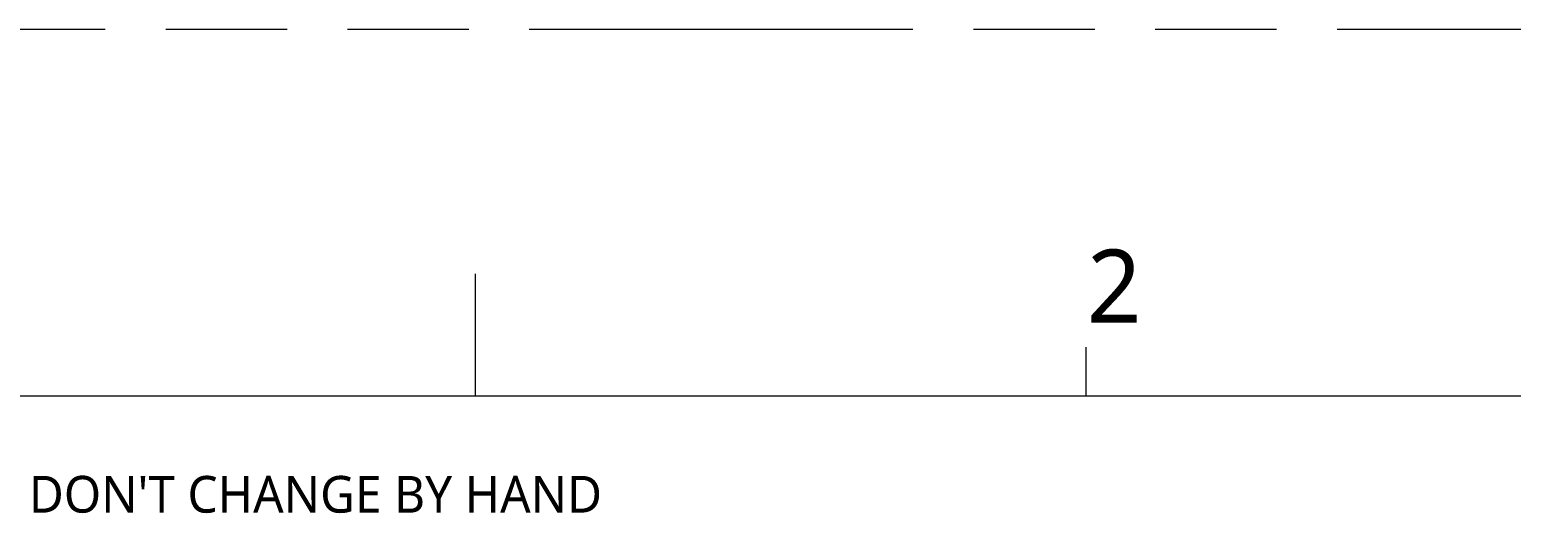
# Model space of a CAD drawing. Extents: x 0 to 248, y 0 to 175.
# Drawn here: x 26.16 to 62.85, y 163.41 to 175.4 of the extents above; entities that cross this region are included whole.
import ezdxf

# ---------------------------------------------------------------- set-up
doc = ezdxf.new("R2010")
doc.units = 0
doc.linetypes.add('PHANTOM', pattern=[29.5, 9.5, -1.5, 3, -1.5, 3, -1.5, 9.5])
doc.layers.get('0').update_dxf_attribs({"lineweight": 5})
doc.layers.add('0PAPERF', color=2, linetype='PHANTOM', lineweight=5, plot=False)
doc.layers.add('DIM', color=3, linetype='Continuous', lineweight=5)
doc.layers.add('尺寸線', color=3, linetype='Continuous', lineweight=5)
doc.styles.get("Standard").update_dxf_attribs({"font": 'txt.shx'})

msp = doc.modelspace()

# ---------------------------------------------------------------- linework, layer by layer
for p, q in [((37.196, 166.32), (37.196, 169.344)), ((52.316, 166.32), (52.316, 167.53)), ((240.409, 166.32), (6.956, 166.32))]:
    msp.add_line(p, q)
at = {"layer": '0PAPERF'}
msp.add_line((248.031, 175.396), (0, 175.396), dxfattribs=at)

# ---------------------------------------------------------------- texts
at = {"layer": 'DIM', "color": 0, "insert": (52.337, 169.948), "char_height": 1.8144, "width": 1.10466, "attachment_point": 1}
msp.add_mtext('{\\fMicrosoft JhengHei|b0|i0|c136|p0;2}', dxfattribs=at)
at = {"layer": '尺寸線', "linetype": 'Continuous', "insert": (9.38, 164.341), "char_height": 0.91, "width": 32.90769, "attachment_point": 1}
msp.add_mtext("{\\fMicrosoft JhengHei|b0|i0|c136|p0;ACAD GENERATED DRAWING. DON'T CHANGE BY HAND}", dxfattribs=at)

doc.saveas('drawing.dxf')
